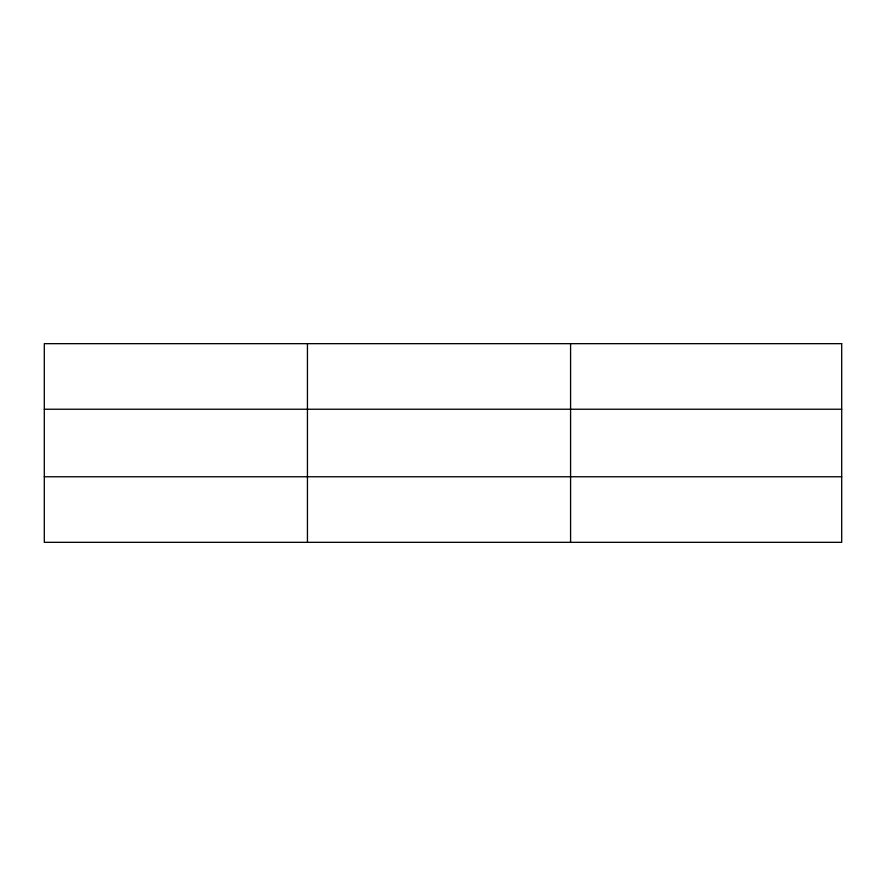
<?xml version="1.0" encoding="UTF-8"?>
<svg xmlns="http://www.w3.org/2000/svg" width="886" height="886" viewBox="0 0 886 886"><rect width="100%" height="100%" fill="white"/><g stroke="black" fill="none" stroke-linecap="round" stroke-linejoin="round"><path stroke-width="1.33" d="M307.442 542.332L307.442 343.668M570.584 542.332L570.584 343.668M44.3 409.232L841.7 409.232M44.3 476.768L841.7 476.768M841.7 343.668L841.7 542.332L44.3 542.332L44.3 343.668L841.7 343.668"/></g></svg>
